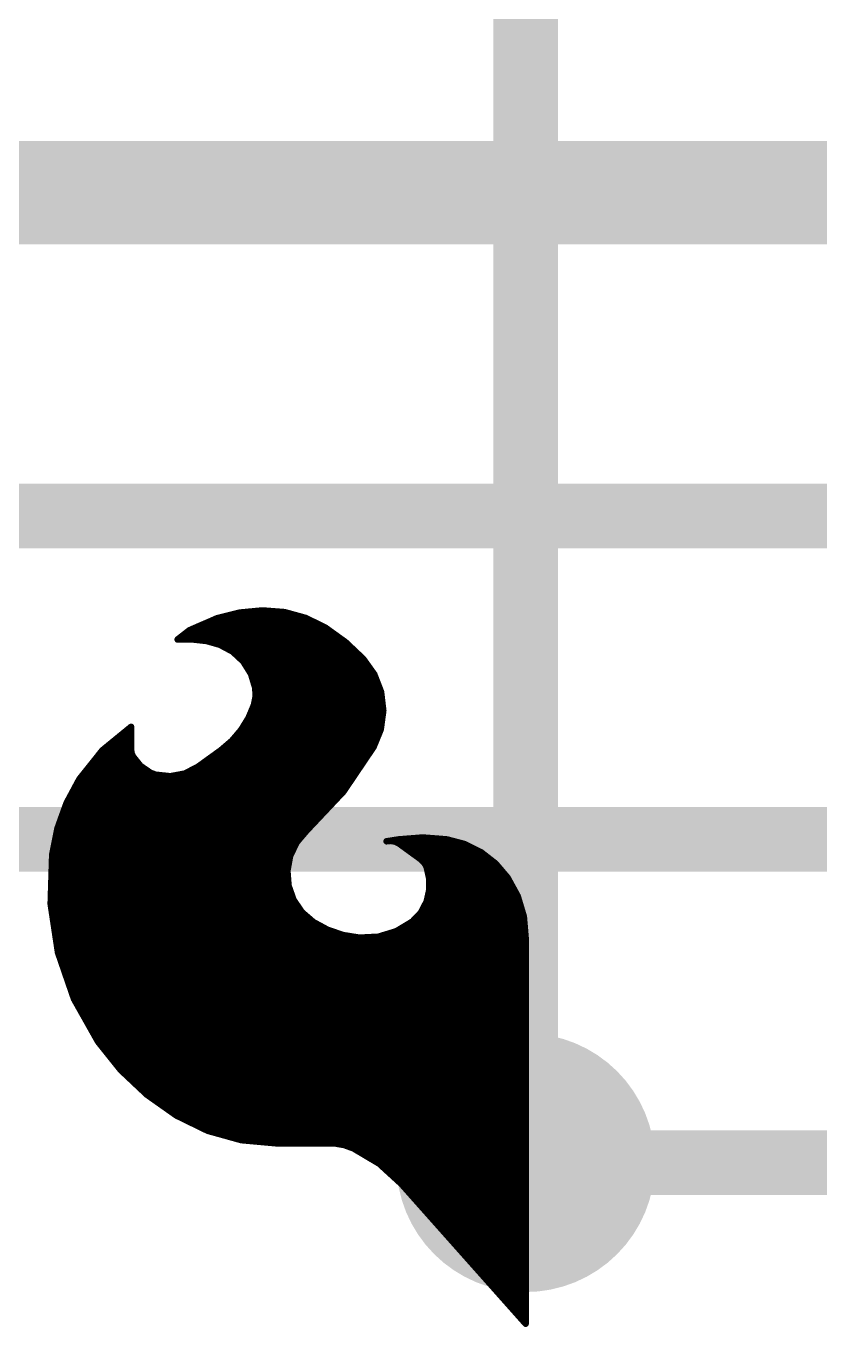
# Model space of a CAD drawing. Extents: x -0.1 to 31.9, y -22.9 to 26.1.
# Drawn here: x 13.28 to 16.4, y 14.23 to 19.34 of the extents above; entities that cross this region are included whole.
import ezdxf

# ---------------------------------------------------------------- set-up
doc = ezdxf.new("R2010")
doc.units = 0
for name, color, linetype in [('1', 12, 'CONTINUOUS'), ('16', 132, 'CONTINUOUS'), ('18', 110, 'CONTINUOUS'), ('22', 40, 'CONTINUOUS'), ('24', 53, 'CONTINUOUS')]:
    doc.layers.add(name, color=color, linetype=linetype)

# ---------------------------------------------------------------- blocks, each defined once
blk = doc.blocks.new('ROUNDV')
at = {"const_width": 0.5}
blk.add_lwpolyline([(0, -0.25, 1), (0, 0.25, 1), (0, -0.25)], format="xyb", dxfattribs=at)

msp = doc.modelspace()

# ---------------------------------------------------------------- linework, layer by layer
at = {"layer": '1'}
for points, const_width in [([(9.017, 18.685), (23.0632, 18.685)], 0.4064), ([(10.16, 17.415), (23.0632, 17.415)], 0.254), ([(12.7, 16.145), (23.0632, 16.145)], 0.254), ([(15.24, 14.875), (23.0632, 14.875)], 0.254)]:
    msp.add_lwpolyline(points, dxfattribs=dict(at, const_width=const_width))
at = {"layer": '1', "const_width": 0.127}
msp.add_lwpolyline([(15.24, 14.9385, 1), (15.24, 14.8115)], format="xyb", dxfattribs=at)
at = {"layer": '16', "const_width": 0.254}
msp.add_lwpolyline([(15.24, 14.875), (15.24, 24.4)], dxfattribs=at)
at = {"layer": '16', "const_width": 0.127}
msp.add_lwpolyline([(15.1765, 14.875, 1), (15.3035, 14.875)], format="xyb", dxfattribs=at)
at = {"layer": '22', "const_width": 0.0254}
for points in [[(13.9699, 16.9883), (14.0055, 17.0035)], [(14.0055, 17.0035), (14.0284, 17.0137)], [(14.0284, 17.0137), (14.1162, 17.0357)], [(14.0456, 17.018), (14.3641, 17.018)], [(14.1162, 17.0357), (14.2062, 17.0442)], [(14.1978, 17.0434), (14.2167, 17.0434)], [(14.2062, 17.0442), (14.2931, 17.0376)], [(14.2931, 17.0376), (14.3771, 17.0144)], [(14.3771, 17.0144), (14.4551, 16.9756)], [(13.876, 16.9324), (13.9195, 16.9662)], [(13.9195, 16.9662), (13.9699, 16.9883)], [(13.9217, 16.9672), (14.4667, 16.9672)], [(13.98, 16.9926), (14.4209, 16.9926)], [(14.4551, 16.9756), (14.5328, 16.9196)], [(13.9344, 16.9299), (13.8734, 16.9299)], [(13.8734, 16.9299), (13.8735, 16.9299)], [(13.8735, 16.9299), (13.876, 16.9324)], [(13.8881, 16.9418), (14.502, 16.9418)], [(13.9873, 16.924), (13.9344, 16.9299)], [(14.0385, 16.9095), (13.9873, 16.924)], [(14.0141, 16.9164), (14.5362, 16.9164)], [(14.0893, 16.8825), (14.0385, 16.9095)], [(14.5328, 16.9196), (14.6024, 16.8537)], [(14.0733, 16.891), (14.563, 16.891)], [(14.1313, 16.8433), (14.0893, 16.8825)], [(14.1074, 16.8656), (14.5898, 16.8656)], [(14.6024, 16.8537), (14.6455, 16.7933)], [(14.1616, 16.7944), (14.1313, 16.8433)], [(14.1332, 16.8402), (14.612, 16.8402)], [(14.149, 16.8148), (14.6302, 16.8148)], [(14.1782, 16.7394), (14.1616, 16.7944)], [(14.1631, 16.7894), (14.6471, 16.7894)], [(14.1708, 16.764), (14.6569, 16.764)], [(14.6455, 16.7933), (14.6723, 16.7241)], [(14.1731, 16.6733), (14.1796, 16.706)], [(14.1796, 16.706), (14.1782, 16.7394)], [(14.1782, 16.7386), (14.6667, 16.7386)], [(14.1793, 16.7132), (14.6736, 16.7132)], [(14.6723, 16.7241), (14.6809, 16.6504)], [(14.1516, 16.6218), (14.1731, 16.6733)], [(14.1686, 16.6624), (14.6795, 16.6624)], [(14.176, 16.6878), (14.6765, 16.6878)], [(14.6809, 16.6504), (14.671, 16.5769)], [(14.1223, 16.5743), (14.1516, 16.6218)], [(14.1453, 16.6116), (14.6757, 16.6116)], [(14.158, 16.637), (14.6791, 16.637)], [(13.5779, 16.4949), (13.6905, 16.587)], [(13.6585, 16.5608), (13.6905, 16.5608)], [(13.6895, 16.5862), (13.6905, 16.5862)], [(13.6905, 16.587), (13.6905, 16.4981)], [(14.086, 16.5319), (14.1223, 16.5743)], [(14.1107, 16.5608), (14.6644, 16.5608)], [(14.1296, 16.5862), (14.6722, 16.5862)], [(14.671, 16.5769), (14.643, 16.5082)], [(13.4873, 16.3812), (13.5779, 16.4949)], [(13.5964, 16.51), (13.6905, 16.51)], [(13.6274, 16.5354), (13.6905, 16.5354)], [(13.6905, 16.4981), (13.6925, 16.4836)], [(13.9522, 16.4295), (14.0436, 16.4955)], [(14.0436, 16.4955), (14.086, 16.5319)], [(14.0605, 16.51), (14.6437, 16.51)], [(14.089, 16.5354), (14.6541, 16.5354)], [(14.643, 16.5082), (14.5244, 16.3324)], [(13.5495, 16.4592), (13.707, 16.4592)], [(13.5697, 16.4846), (13.6923, 16.4846)], [(13.6925, 16.4836), (13.6982, 16.4701)], [(13.6982, 16.4701), (13.7278, 16.4334)], [(13.9933, 16.4592), (14.6099, 16.4592)], [(14.0285, 16.4846), (14.6271, 16.4846)], [(13.509, 16.4084), (13.7641, 16.4084)], [(13.5292, 16.4338), (13.7275, 16.4338)], [(13.7278, 16.4334), (13.7667, 16.4066)], [(13.7667, 16.4066), (13.7871, 16.399)], [(13.7871, 16.399), (13.8443, 16.3929)], [(13.8443, 16.3929), (13.9009, 16.4033)], [(13.9009, 16.4033), (13.9522, 16.4295)], [(13.9109, 16.4084), (14.5757, 16.4084)], [(13.9582, 16.4338), (14.5928, 16.4338)], [(13.4372, 16.2878), (13.4873, 16.3812)], [(13.4746, 16.3576), (14.5414, 16.3576)], [(13.4887, 16.383), (14.5585, 16.383)], [(13.4014, 16.188), (13.4372, 16.2878)], [(13.4474, 16.3068), (14.5003, 16.3068)], [(13.461, 16.3322), (14.5242, 16.3322)], [(14.5244, 16.3324), (14.3789, 16.178)], [(13.4258, 16.256), (14.4524, 16.256)], [(13.4349, 16.2814), (14.4763, 16.2814)], [(13.3807, 16.084), (13.4014, 16.188)], [(13.4075, 16.2052), (14.4045, 16.2052)], [(13.4166, 16.2306), (14.4285, 16.2306)], [(13.3947, 16.1544), (14.3588, 16.1544)], [(13.3997, 16.1798), (14.3806, 16.1798)], [(14.3789, 16.178), (14.3406, 16.1331)], [(14.6938, 16.1374), (14.7421, 16.145)], [(14.7115, 16.1391), (14.6938, 16.1374)], [(14.7289, 16.1356), (14.7115, 16.1391)], [(14.7446, 16.1272), (14.7289, 16.1356)], [(14.7421, 16.145), (14.8361, 16.1524)], [(14.8361, 16.1524), (14.9301, 16.145)], [(14.9301, 16.145), (15, 16.1266)], [(13.3747, 15.8912), (13.3807, 16.084)], [(13.3846, 16.1036), (14.3265, 16.1036)], [(13.3896, 16.129), (14.3386, 16.129)], [(14.3406, 16.1331), (14.3151, 16.0798)], [(14.7412, 16.129), (14.9908, 16.129)], [(14.8285, 16.0663), (14.7446, 16.1272)], [(14.7771, 16.1036), (15.0464, 16.1036)], [(15, 16.1266), (15.0648, 16.0945)], [(15.0648, 16.0945), (15.1218, 16.0501)], [(13.3797, 16.0528), (14.3101, 16.0528)], [(13.3805, 16.0782), (14.3149, 16.0782)], [(14.3151, 16.0798), (14.3044, 16.0217)], [(14.8121, 16.0782), (15.0857, 16.0782)], [(14.8423, 16.0529), (14.8285, 16.0663)], [(14.8513, 16.0358), (14.8423, 16.0529)], [(14.8423, 16.0528), (15.1184, 16.0528)], [(14.8612, 15.9913), (14.8513, 16.0358)], [(15.1218, 16.0501), (15.1688, 15.9951)], [(13.3781, 16.002), (14.3059, 16.002)], [(13.3789, 16.0274), (14.3054, 16.0274)], [(14.3044, 16.0217), (14.309, 15.9628)], [(14.8532, 16.0274), (15.1412, 16.0274)], [(14.8588, 16.002), (15.1629, 16.002)], [(14.8612, 15.9457), (14.8612, 15.9913)], [(15.1688, 15.9951), (15.2089, 15.9219)], [(13.3765, 15.9512), (14.313, 15.9512)], [(13.3773, 15.9766), (14.3079, 15.9766)], [(14.309, 15.9628), (14.3286, 15.9071)], [(14.8513, 15.9012), (14.8612, 15.9457)], [(14.8612, 15.9766), (15.1789, 15.9766)], [(14.8612, 15.9512), (15.1929, 15.9512)], [(13.4035, 15.7005), (13.3747, 15.8912)], [(13.375, 15.9004), (14.3332, 15.9004)], [(13.3758, 15.9258), (14.322, 15.9258)], [(14.3286, 15.9071), (14.362, 15.8584)], [(14.8291, 15.8578), (14.8513, 15.9012)], [(14.8509, 15.9004), (15.2154, 15.9004)], [(14.8568, 15.9258), (15.2068, 15.9258)], [(15.2089, 15.9219), (15.2329, 15.842)], [(13.3771, 15.875), (14.3506, 15.875)], [(13.381, 15.8496), (14.3722, 15.8496)], [(14.362, 15.8584), (14.4068, 15.8199)], [(14.7954, 15.8224), (14.8291, 15.8578)], [(14.8213, 15.8496), (15.2307, 15.8496)], [(14.8379, 15.875), (15.223, 15.875)], [(15.2329, 15.842), (15.2399, 15.7589)], [(13.3848, 15.8242), (14.4018, 15.8242)], [(13.3887, 15.7988), (14.4459, 15.7988)], [(14.4068, 15.8199), (14.4632, 15.7895)], [(14.4632, 15.7895), (14.5239, 15.769)], [(14.6612, 15.7626), (14.732, 15.7842)], [(14.732, 15.7842), (14.7954, 15.8224)], [(14.7562, 15.7988), (15.2366, 15.7988)], [(14.7971, 15.8242), (15.2344, 15.8242)], [(13.3925, 15.7734), (14.5108, 15.7734)], [(13.3963, 15.748), (15.2399, 15.748)], [(14.5239, 15.769), (14.5872, 15.7589)], [(14.5872, 15.7589), (14.6612, 15.7626)], [(14.6966, 15.7734), (15.2387, 15.7734)], [(15.2399, 15.7589), (15.2399, 14.2425)], [(13.4002, 15.7226), (15.2399, 15.7226)], [(13.4663, 15.5181), (13.4035, 15.7005)], [(13.4047, 15.6972), (15.2399, 15.6972)], [(13.4134, 15.6718), (15.2399, 15.6718)], [(13.4221, 15.6464), (15.2399, 15.6464)], [(13.4309, 15.621), (15.2399, 15.621)], [(13.4396, 15.5956), (15.2399, 15.5956)], [(13.4484, 15.5702), (15.2399, 15.5702)], [(13.4571, 15.5448), (15.2399, 15.5448)], [(13.4659, 15.5194), (15.2399, 15.5194)], [(13.561, 15.35), (13.4663, 15.5181)], [(13.4799, 15.494), (15.2399, 15.494)], [(13.4942, 15.4686), (15.2399, 15.4686)], [(13.5085, 15.4432), (15.2399, 15.4432)], [(13.5228, 15.4178), (15.2399, 15.4178)], [(13.5371, 15.3924), (15.2399, 15.3924)], [(13.5514, 15.367), (15.2399, 15.367)], [(13.6494, 15.2393), (13.561, 15.35)], [(13.5677, 15.3416), (15.2399, 15.3416)], [(13.588, 15.3162), (15.2399, 15.3162)], [(13.6083, 15.2908), (15.2399, 15.2908)], [(13.6286, 15.2654), (15.2399, 15.2654)], [(13.6489, 15.24), (15.2399, 15.24)], [(13.7526, 15.1421), (13.6494, 15.2393)], [(13.6757, 15.2146), (15.2399, 15.2146)], [(13.7026, 15.1892), (15.2399, 15.1892)], [(13.7296, 15.1638), (15.2399, 15.1638)], [(13.8683, 15.0604), (13.7526, 15.1421)], [(13.7578, 15.1384), (15.2399, 15.1384)], [(13.7938, 15.113), (15.2399, 15.113)], [(13.8298, 15.0876), (15.2399, 15.0876)], [(13.8658, 15.0622), (15.2399, 15.0622)], [(13.9913, 15.0004), (13.8683, 15.0604)], [(13.9167, 15.0368), (15.2399, 15.0368)], [(13.9688, 15.0114), (15.2399, 15.0114)], [(14.1232, 14.9636), (13.9913, 15.0004)], [(14.0429, 14.986), (15.2399, 14.986)], [(14.2595, 14.9512), (14.1232, 14.9636)], [(14.1562, 14.9606), (15.2399, 14.9606)], [(14.4881, 14.9512), (14.2595, 14.9512)], [(14.5271, 14.9444), (14.4881, 14.9512)], [(14.5643, 14.9309), (14.5271, 14.9444)], [(14.5524, 14.9352), (15.2399, 14.9352)], [(14.6655, 14.8707), (14.5643, 14.9309)], [(14.5998, 14.9098), (15.2399, 14.9098)], [(14.6425, 14.8844), (15.2399, 14.8844)], [(14.7523, 14.7912), (14.6655, 14.8707)], [(14.6783, 14.859), (15.2399, 14.859)], [(14.706, 14.8336), (15.2399, 14.8336)], [(14.7337, 14.8082), (15.2399, 14.8082)], [(15.2399, 14.2425), (14.7523, 14.7912)], [(14.7598, 14.7828), (15.2399, 14.7828)], [(14.7823, 14.7574), (15.2399, 14.7574)], [(14.8049, 14.732), (15.2399, 14.732)], [(14.8275, 14.7066), (15.2399, 14.7066)], [(14.8501, 14.6812), (15.2399, 14.6812)], [(14.8726, 14.6558), (15.2399, 14.6558)], [(14.8952, 14.6304), (15.2399, 14.6304)], [(14.9178, 14.605), (15.2399, 14.605)], [(14.9403, 14.5796), (15.2399, 14.5796)], [(14.9629, 14.5542), (15.2399, 14.5542)], [(14.9855, 14.5288), (15.2399, 14.5288)], [(15.0081, 14.5034), (15.2399, 14.5034)], [(15.0306, 14.478), (15.2399, 14.478)], [(15.0532, 14.4526), (15.2399, 14.4526)], [(15.0758, 14.4272), (15.2399, 14.4272)], [(15.0983, 14.4018), (15.2399, 14.4018)], [(15.1209, 14.3764), (15.2399, 14.3764)], [(15.1435, 14.351), (15.2399, 14.351)], [(15.1661, 14.3256), (15.2399, 14.3256)], [(15.1886, 14.3002), (15.2399, 14.3002)], [(15.2112, 14.2748), (15.2399, 14.2748)], [(15.2338, 14.2494), (15.2399, 14.2494)]]:
    msp.add_lwpolyline(points, dxfattribs=at)
at = {"layer": '22', "const_width": 0.0127}
for points in [[(14.0029, 17.0093, 1), (14.0081, 16.9977)], [(14.008, 16.9977, 1), (14.003, 17.0093)], [(14.0269, 17.0199, 1), (14.0299, 17.0075)], [(14.031, 17.0079, 1), (14.0258, 17.0195)], [(14.0456, 17.0244, 1), (14.0456, 17.0116)], [(14.1155, 17.042, 1), (14.1168, 17.0293)], [(14.1177, 17.0295, 1), (14.1146, 17.0418)], [(14.1978, 17.0498, 1), (14.1978, 17.0371)], [(14.2067, 17.0505, 1), (14.2057, 17.0379)], [(14.2068, 17.0379, 1), (14.2056, 17.0505)], [(14.2167, 17.0371, 1), (14.2167, 17.0498)], [(14.2948, 17.0437, 1), (14.2914, 17.0315)], [(14.2926, 17.0312, 1), (14.2936, 17.0439)], [(14.3641, 17.0116, 1), (14.3641, 17.0244)], [(14.3799, 17.0201, 1), (14.3743, 17.0087)], [(14.3754, 17.0083, 1), (14.3788, 17.0205)], [(13.9169, 16.972, 1), (13.922, 16.9604)], [(13.9217, 16.9736, 1), (13.9217, 16.9609)], [(13.9234, 16.9612, 1), (13.9156, 16.9712)], [(13.9674, 16.9941, 1), (13.9724, 16.9825)], [(13.9724, 16.9825, 1), (13.9674, 16.9941)], [(13.98, 16.999, 1), (13.98, 16.9862)], [(14.4209, 16.9862, 1), (14.4209, 16.999)], [(14.4588, 16.9808, 1), (14.4514, 16.9704)], [(14.4523, 16.9699, 1), (14.4579, 16.9813)], [(14.4667, 16.9609, 1), (14.4667, 16.9736)], [(13.8734, 16.9363, 1), (13.8734, 16.9235)], [(13.8734, 16.9363, 1), (13.8734, 16.9235)], [(13.869, 16.9344, 1), (13.878, 16.9254)], [(13.8721, 16.9374, 1), (13.8799, 16.9274)], [(13.8805, 16.9279, 1), (13.8715, 16.9369)], [(13.8735, 16.9235, 1), (13.8735, 16.9363)], [(13.8881, 16.9482, 1), (13.8881, 16.9354)], [(13.9351, 16.9362, 1), (13.9337, 16.9236)], [(13.9344, 16.9235, 1), (13.9344, 16.9363)], [(13.989, 16.9301, 1), (13.9856, 16.9179)], [(13.9866, 16.9177, 1), (13.988, 16.9303)], [(14.0141, 16.9228, 1), (14.0141, 16.91)], [(14.0415, 16.9151, 1), (14.0355, 16.9039)], [(14.0368, 16.9034, 1), (14.0402, 16.9156)], [(14.502, 16.9354, 1), (14.502, 16.9482)], [(14.5372, 16.9242, 1), (14.5284, 16.9149)], [(14.5291, 16.9144, 1), (14.5365, 16.9247)], [(14.5362, 16.91, 1), (14.5362, 16.9228)], [(14.0733, 16.8974, 1), (14.0733, 16.8847)], [(14.0936, 16.8872, 1), (14.0849, 16.8779)], [(14.0863, 16.8769, 1), (14.0922, 16.8881)], [(14.1074, 16.872, 1), (14.1074, 16.8592)], [(14.563, 16.8847, 1), (14.563, 16.8974)], [(14.5898, 16.8592, 1), (14.5898, 16.872)], [(14.6076, 16.8574, 1), (14.5972, 16.85)], [(14.598, 16.8491, 1), (14.6068, 16.8583)], [(14.1367, 16.8466, 1), (14.1259, 16.8399)], [(14.1269, 16.8386, 1), (14.1356, 16.8479)], [(14.1332, 16.8466, 1), (14.1332, 16.8338)], [(14.149, 16.8212, 1), (14.149, 16.8085)], [(14.612, 16.8338, 1), (14.612, 16.8466)], [(14.6302, 16.8085, 1), (14.6302, 16.8212)], [(14.1677, 16.7963, 1), (14.1555, 16.7926)], [(14.1562, 16.7911, 1), (14.167, 16.7978)], [(14.1631, 16.7958, 1), (14.1631, 16.783)], [(14.1708, 16.7704, 1), (14.1708, 16.7576)], [(14.6515, 16.7956, 1), (14.6396, 16.791)], [(14.6404, 16.7896, 1), (14.6507, 16.797)], [(14.6471, 16.783, 1), (14.6471, 16.7958)], [(14.6569, 16.7576, 1), (14.6569, 16.7704)], [(14.1845, 16.7397, 1), (14.1719, 16.7391)], [(14.1782, 16.745, 1), (14.1782, 16.7323)], [(14.1721, 16.7376, 1), (14.1843, 16.7412)], [(14.1793, 16.7196, 1), (14.1793, 16.7068)], [(14.1733, 16.7058, 1), (14.186, 16.7063)], [(14.1858, 16.7048, 1), (14.1734, 16.7073)], [(14.6786, 16.7249, 1), (14.666, 16.7234)], [(14.6663, 16.7218, 1), (14.6782, 16.7264)], [(14.6667, 16.7323, 1), (14.6667, 16.745)], [(14.6736, 16.7068, 1), (14.6736, 16.7196)], [(14.1686, 16.6688, 1), (14.1686, 16.6561)], [(14.1669, 16.6745, 1), (14.1793, 16.6721)], [(14.179, 16.6709, 1), (14.1672, 16.6757)], [(14.176, 16.6942, 1), (14.176, 16.6814)], [(14.6872, 16.6496, 1), (14.6746, 16.6513)], [(14.6765, 16.6814, 1), (14.6765, 16.6942)], [(14.6795, 16.6561, 1), (14.6795, 16.6688)], [(14.1453, 16.618, 1), (14.1453, 16.6052)], [(14.1458, 16.6242, 1), (14.1575, 16.6193)], [(14.157, 16.6185, 1), (14.1462, 16.6251)], [(14.158, 16.6434, 1), (14.158, 16.6306)], [(14.6746, 16.6497, 1), (14.6872, 16.6512)], [(14.6757, 16.6052, 1), (14.6757, 16.618)], [(14.6791, 16.6306, 1), (14.6791, 16.6434)], [(13.6585, 16.5672, 1), (13.6585, 16.5544)], [(13.6895, 16.5926, 1), (13.6895, 16.5799)], [(13.6968, 16.587, 1), (13.6842, 16.587)], [(13.6945, 16.5821, 1), (13.6865, 16.5919)], [(13.6905, 16.5799, 1), (13.6905, 16.5926)], [(13.6905, 16.5544, 1), (13.6905, 16.5672)], [(14.1107, 16.5672, 1), (14.1107, 16.5544)], [(14.1169, 16.5776, 1), (14.1277, 16.571)], [(14.1271, 16.5702, 1), (14.1175, 16.5784)], [(14.1296, 16.5926, 1), (14.1296, 16.5799)], [(14.6644, 16.5544, 1), (14.6644, 16.5672)], [(14.6647, 16.5778, 1), (14.6773, 16.5761)], [(14.6768, 16.5745, 1), (14.6651, 16.5793)], [(14.6722, 16.5799, 1), (14.6722, 16.5926)], [(13.5739, 16.4998, 1), (13.582, 16.49)], [(13.5829, 16.491, 1), (13.573, 16.4989)], [(13.5964, 16.5164, 1), (13.5964, 16.5037)], [(13.6274, 16.5418, 1), (13.6274, 16.529)], [(13.6968, 16.499, 1), (13.6842, 16.4972)], [(13.6905, 16.529, 1), (13.6905, 16.5418)], [(13.6905, 16.5037, 1), (13.6905, 16.5164)], [(14.0395, 16.5003, 1), (14.0477, 16.4907)], [(14.0473, 16.4904, 1), (14.0399, 16.5006)], [(14.0605, 16.5164, 1), (14.0605, 16.5037)], [(14.0811, 16.536, 1), (14.0908, 16.5278)], [(14.0901, 16.5271, 1), (14.0818, 16.5367)], [(14.089, 16.5418, 1), (14.089, 16.529)], [(14.6371, 16.5106, 1), (14.6489, 16.5058)], [(14.6483, 16.5046, 1), (14.6377, 16.5118)], [(14.6437, 16.5037, 1), (14.6437, 16.5164)], [(14.6541, 16.529, 1), (14.6541, 16.5418)], [(13.5495, 16.4656, 1), (13.5495, 16.4528)], [(13.5697, 16.491, 1), (13.5697, 16.4782)], [(13.6842, 16.4981, 1), (13.6968, 16.4981)], [(13.6983, 16.4861, 1), (13.6866, 16.4811)], [(13.6862, 16.4827, 1), (13.6988, 16.4844)], [(13.7031, 16.4741, 1), (13.6933, 16.4661)], [(13.6923, 16.4782, 1), (13.6923, 16.491)], [(13.6924, 16.4676, 1), (13.704, 16.4726)], [(13.707, 16.4528, 1), (13.707, 16.4656)], [(13.9933, 16.4656, 1), (13.9933, 16.4528)], [(14.0285, 16.491, 1), (14.0285, 16.4782)], [(14.6099, 16.4528, 1), (14.6099, 16.4656)], [(14.6271, 16.4782, 1), (14.6271, 16.491)], [(13.509, 16.4148, 1), (13.509, 16.402)], [(13.5292, 16.4402, 1), (13.5292, 16.4275)], [(13.7314, 16.4386, 1), (13.7242, 16.4281)], [(13.7229, 16.4294, 1), (13.7328, 16.4374)], [(13.7275, 16.4275, 1), (13.7275, 16.4402)], [(13.7689, 16.4126, 1), (13.7645, 16.4006)], [(13.7631, 16.4014, 1), (13.7703, 16.4118)], [(13.7641, 16.402, 1), (13.7641, 16.4148)], [(13.7878, 16.4053, 1), (13.7864, 16.3927)], [(13.7849, 16.393, 1), (13.7893, 16.405)], [(13.8432, 16.3991, 1), (13.8455, 16.3866)], [(13.8437, 16.3865, 1), (13.845, 16.3992)], [(13.898, 16.409, 1), (13.9038, 16.3977)], [(13.9021, 16.3971, 1), (13.8998, 16.4096)], [(13.9109, 16.4148, 1), (13.9109, 16.402)], [(13.9485, 16.4346, 1), (13.9559, 16.4244)], [(13.9551, 16.4238, 1), (13.9493, 16.4352)], [(13.9582, 16.4402, 1), (13.9582, 16.4275)], [(14.5757, 16.402, 1), (14.5757, 16.4148)], [(14.5928, 16.4275, 1), (14.5928, 16.4402)], [(13.4746, 16.364, 1), (13.4746, 16.3513)], [(13.4823, 16.3852, 1), (13.4923, 16.3772)], [(13.4929, 16.3782, 1), (13.4817, 16.3842)], [(13.4887, 16.3894, 1), (13.4887, 16.3766)], [(14.5414, 16.3513, 1), (14.5414, 16.364)], [(14.5585, 16.3766, 1), (14.5585, 16.3894)], [(13.4431, 16.2856, 1), (13.4312, 16.2899)], [(13.4474, 16.3132, 1), (13.4474, 16.3004)], [(13.461, 16.3386, 1), (13.461, 16.3258)], [(14.5003, 16.3004, 1), (14.5003, 16.3132)], [(14.5191, 16.3359, 1), (14.5296, 16.3288)], [(14.529, 16.328, 1), (14.5198, 16.3367)], [(14.5242, 16.3258, 1), (14.5242, 16.3386)], [(13.4258, 16.2624, 1), (13.4258, 16.2496)], [(13.4349, 16.2878, 1), (13.4349, 16.2751)], [(13.4316, 16.2908, 1), (13.4428, 16.2848)], [(14.4524, 16.2496, 1), (14.4524, 16.2624)], [(14.4763, 16.2751, 1), (14.4763, 16.2878)], [(13.4076, 16.1867, 1), (13.3951, 16.1892)], [(13.4075, 16.2116, 1), (13.4075, 16.1989)], [(13.4166, 16.237, 1), (13.4166, 16.2242)], [(14.4045, 16.1989, 1), (14.4045, 16.2116)], [(14.4285, 16.2242, 1), (14.4285, 16.237)], [(13.3947, 16.1608, 1), (13.3947, 16.1481)], [(13.3997, 16.1862, 1), (13.3997, 16.1734)], [(13.3954, 16.1901, 1), (13.4073, 16.1858)], [(14.3588, 16.1481, 1), (14.3588, 16.1608)], [(14.3743, 16.1824, 1), (14.3835, 16.1736)], [(14.3837, 16.1739, 1), (14.3741, 16.1821)], [(14.3806, 16.1734, 1), (14.3806, 16.1862)], [(14.6928, 16.1437, 1), (14.6948, 16.1311)], [(14.6932, 16.1437, 1), (14.6944, 16.1311)], [(14.7128, 16.1453, 1), (14.7102, 16.1329)], [(14.7121, 16.1328, 1), (14.7109, 16.1454)], [(14.7319, 16.1412, 1), (14.7259, 16.13)], [(14.7277, 16.1294, 1), (14.7302, 16.1418)], [(14.7416, 16.1513, 1), (14.7426, 16.1387)], [(14.7431, 16.1387, 1), (14.7411, 16.1513)], [(14.8366, 16.1587, 1), (14.8356, 16.146)], [(14.8366, 16.146, 1), (14.8356, 16.1587)], [(14.9317, 16.1511, 1), (14.9285, 16.1389)], [(14.9296, 16.1387, 1), (14.9306, 16.1513)], [(13.387, 16.0838, 1), (13.3744, 16.0842)], [(13.3846, 16.11, 1), (13.3846, 16.0972)], [(13.3896, 16.1354, 1), (13.3896, 16.1227)], [(14.3265, 16.0972, 1), (14.3265, 16.11)], [(14.3357, 16.1372, 1), (14.3454, 16.1289)], [(14.3463, 16.1303, 1), (14.3348, 16.1358)], [(14.3386, 16.1227, 1), (14.3386, 16.1354)], [(14.7412, 16.1354, 1), (14.7412, 16.1227)], [(14.7483, 16.1323, 1), (14.7409, 16.1221)], [(14.7416, 16.1216, 1), (14.7476, 16.1328)], [(14.7771, 16.11, 1), (14.7771, 16.0972)], [(14.9908, 16.1227, 1), (14.9908, 16.1354)], [(15.0028, 16.1323, 1), (14.9972, 16.1209)], [(14.9984, 16.1204, 1), (15.0016, 16.1327)], [(15.0464, 16.0972, 1), (15.0464, 16.11)], [(15.0687, 16.0995, 1), (15.0609, 16.0895)], [(15.062, 16.0888, 1), (15.0676, 16.1002)], [(13.3797, 16.0592, 1), (13.3797, 16.0465)], [(13.3805, 16.0846, 1), (13.3805, 16.0719)], [(13.3745, 16.0852, 1), (13.3869, 16.0828)], [(14.3094, 16.0825, 1), (14.3209, 16.077)], [(14.3214, 16.0786, 1), (14.3089, 16.0809)], [(14.3101, 16.0465, 1), (14.3101, 16.0592)], [(14.3149, 16.0719, 1), (14.3149, 16.0846)], [(14.8121, 16.0846, 1), (14.8121, 16.0719)], [(14.8329, 16.0708, 1), (14.8241, 16.0618)], [(14.8248, 16.0612, 1), (14.8322, 16.0714)], [(14.8479, 16.0558, 1), (14.8367, 16.0499)], [(14.8423, 16.0592, 1), (14.8423, 16.0465)], [(14.8379, 16.0483, 1), (14.8467, 16.0574)], [(14.8575, 16.0372, 1), (14.8451, 16.0344)], [(14.8457, 16.0328, 1), (14.8569, 16.0388)], [(15.0857, 16.0719, 1), (15.0857, 16.0846)], [(15.1267, 16.0542, 1), (15.117, 16.046)], [(15.1179, 16.0451, 1), (15.1257, 16.0551)], [(15.1184, 16.0465, 1), (15.1184, 16.0592)], [(13.3781, 16.0084, 1), (13.3781, 15.9957)], [(13.3789, 16.0338, 1), (13.3789, 16.021)], [(14.3107, 16.0222, 1), (14.298, 16.0212)], [(14.2981, 16.0228, 1), (14.3106, 16.0205)], [(14.3054, 16.021, 1), (14.3054, 16.0338)], [(14.3059, 15.9957, 1), (14.3059, 16.0084)], [(14.8532, 16.0338, 1), (14.8532, 16.021)], [(14.8588, 16.0084, 1), (14.8588, 15.9957)], [(14.8676, 15.9913, 1), (14.8549, 15.9913)], [(14.855, 15.9899, 1), (14.8674, 15.9927)], [(15.1412, 16.021, 1), (15.1412, 16.0338)], [(15.1744, 15.9982, 1), (15.1632, 15.992)], [(15.1629, 15.9957, 1), (15.1629, 16.0084)], [(15.164, 15.991, 1), (15.1736, 15.9992)], [(13.3765, 15.9575, 1), (13.3765, 15.9449)], [(13.3773, 15.983, 1), (13.3773, 15.9703)], [(14.3149, 15.9649, 1), (14.303, 15.9607)], [(14.3026, 15.9623, 1), (14.3153, 15.9633)], [(14.3079, 15.9703, 1), (14.3079, 15.983)], [(14.313, 15.9449, 1), (14.313, 15.9575)], [(14.8612, 15.983, 1), (14.8612, 15.9703)], [(14.8612, 15.9575, 1), (14.8612, 15.9449)], [(14.8549, 15.9457, 1), (14.8676, 15.9457)], [(14.8674, 15.9443, 1), (14.855, 15.9471)], [(15.1789, 15.9703, 1), (15.1789, 15.983)], [(15.1929, 15.9449, 1), (15.1929, 15.9575)], [(13.3683, 15.8914, 1), (13.381, 15.891)], [(13.3809, 15.8921, 1), (13.3684, 15.8902)], [(13.375, 15.9068, 1), (13.375, 15.8941)], [(13.3758, 15.9322, 1), (13.3758, 15.9195)], [(14.322, 15.9195, 1), (14.322, 15.9322)], [(14.3338, 15.9107, 1), (14.3234, 15.9035)], [(14.3226, 15.905, 1), (14.3346, 15.9092)], [(14.3332, 15.8941, 1), (14.3332, 15.9068)], [(14.8509, 15.9068, 1), (14.8509, 15.8941)], [(14.8451, 15.9026, 1), (14.8575, 15.8998)], [(14.857, 15.8983, 1), (14.8456, 15.9041)], [(14.8568, 15.9322, 1), (14.8568, 15.9195)], [(15.215, 15.9238, 1), (15.2028, 15.9201)], [(15.2033, 15.9189, 1), (15.2145, 15.925)], [(15.2068, 15.9195, 1), (15.2068, 15.9322)], [(15.2154, 15.8941, 1), (15.2154, 15.9068)], [(13.3771, 15.8813, 1), (13.3771, 15.8687)], [(13.381, 15.8559, 1), (13.381, 15.8433)], [(14.3506, 15.8687, 1), (14.3506, 15.8813)], [(14.3661, 15.8632, 1), (14.3578, 15.8535)], [(14.3567, 15.8548, 1), (14.3672, 15.8619)], [(14.3722, 15.8433, 1), (14.3722, 15.8559)], [(14.8213, 15.8559, 1), (14.8213, 15.8433)], [(14.8234, 15.8606, 1), (14.8347, 15.8549)], [(14.8337, 15.8534, 1), (14.8245, 15.8621)], [(14.8379, 15.8813, 1), (14.8379, 15.8687)], [(15.223, 15.8687, 1), (15.223, 15.8813)], [(15.2393, 15.8426, 1), (15.2266, 15.8415)], [(15.2269, 15.8402, 1), (15.239, 15.8439)], [(15.2307, 15.8433, 1), (15.2307, 15.8559)], [(13.3848, 15.8306, 1), (13.3848, 15.8179)], [(13.3887, 15.8051, 1), (13.3887, 15.7925)], [(14.4098, 15.8255, 1), (14.4038, 15.8143)], [(14.4018, 15.8179, 1), (14.4018, 15.8306)], [(14.4027, 15.8151, 1), (14.4109, 15.8247)], [(14.4459, 15.7925, 1), (14.4459, 15.8051)], [(14.4652, 15.7955, 1), (14.4612, 15.7835)], [(14.4602, 15.7839, 1), (14.4662, 15.7951)], [(14.7287, 15.7896, 1), (14.7353, 15.7787)], [(14.7338, 15.7781, 1), (14.7301, 15.7903)], [(14.7562, 15.8051, 1), (14.7562, 15.7925)], [(14.7908, 15.8268, 1), (14.8, 15.818)], [(14.7971, 15.8306, 1), (14.7971, 15.8179)], [(14.7987, 15.817, 1), (14.7921, 15.8278)], [(15.2344, 15.8179, 1), (15.2344, 15.8306)], [(15.2366, 15.7925, 1), (15.2366, 15.8051)], [(13.3925, 15.7797, 1), (13.3925, 15.7671)], [(13.3963, 15.7544, 1), (13.3963, 15.7417)], [(14.5108, 15.7671, 1), (14.5108, 15.7797)], [(14.5249, 15.7752, 1), (14.5229, 15.7627)], [(14.5219, 15.763, 1), (14.5259, 15.775)], [(14.5869, 15.7652, 1), (14.5875, 15.7526)], [(14.5862, 15.7526, 1), (14.5882, 15.7652)], [(14.6593, 15.7686, 1), (14.663, 15.7565)], [(14.6615, 15.7562, 1), (14.6608, 15.7689)], [(14.6966, 15.7797, 1), (14.6966, 15.7671)], [(15.2462, 15.7589, 1), (15.2336, 15.7589)], [(15.2336, 15.7584, 1), (15.2462, 15.7594)], [(15.2387, 15.7671, 1), (15.2387, 15.7797)], [(15.2399, 15.7417, 1), (15.2399, 15.7544)], [(13.4002, 15.7289, 1), (13.4002, 15.7163)], [(13.4095, 15.7025, 1), (13.3975, 15.6984)], [(13.3972, 15.6995, 1), (13.4098, 15.7014)], [(13.4047, 15.7035, 1), (13.4047, 15.6909)], [(15.2399, 15.7163, 1), (15.2399, 15.7289)], [(15.2399, 15.6909, 1), (15.2399, 15.7035)], [(13.4134, 15.6782, 1), (13.4134, 15.6655)], [(13.4221, 15.6527, 1), (13.4221, 15.6401)], [(15.2399, 15.6655, 1), (15.2399, 15.6782)], [(15.2399, 15.6401, 1), (15.2399, 15.6527)], [(13.4309, 15.6273, 1), (13.4309, 15.6147)], [(13.4396, 15.602, 1), (13.4396, 15.5893)], [(15.2399, 15.6147, 1), (15.2399, 15.6273)], [(15.2399, 15.5893, 1), (15.2399, 15.602)], [(13.4484, 15.5766, 1), (13.4484, 15.5639)], [(13.4571, 15.5511, 1), (13.4571, 15.5385)], [(15.2399, 15.5639, 1), (15.2399, 15.5766)], [(15.2399, 15.5385, 1), (15.2399, 15.5511)], [(13.4659, 15.5258, 1), (13.4659, 15.5131)], [(13.4719, 15.5212, 1), (13.4608, 15.515)], [(13.4603, 15.516, 1), (13.4723, 15.5201)], [(13.4799, 15.5004, 1), (13.4799, 15.4877)], [(15.2399, 15.5131, 1), (15.2399, 15.5258)], [(15.2399, 15.4877, 1), (15.2399, 15.5004)], [(13.4942, 15.4749, 1), (13.4942, 15.4623)], [(13.5085, 15.4496, 1), (13.5085, 15.4369)], [(15.2399, 15.4623, 1), (15.2399, 15.4749)], [(15.2399, 15.4369, 1), (15.2399, 15.4496)], [(13.5228, 15.4242, 1), (13.5228, 15.4115)], [(13.5371, 15.3987, 1), (13.5371, 15.3861)], [(15.2399, 15.4115, 1), (15.2399, 15.4242)], [(15.2399, 15.3861, 1), (15.2399, 15.3987)], [(13.5514, 15.3734, 1), (13.5514, 15.3607)], [(13.566, 15.354, 1), (13.556, 15.346)], [(13.5555, 15.3469, 1), (13.5665, 15.3531)], [(13.5677, 15.348, 1), (13.5677, 15.3353)], [(15.2399, 15.3607, 1), (15.2399, 15.3734)], [(15.2399, 15.3353, 1), (15.2399, 15.348)], [(13.588, 15.3225, 1), (13.588, 15.3099)], [(13.6083, 15.2972, 1), (13.6083, 15.2845)], [(15.2399, 15.3099, 1), (15.2399, 15.3225)], [(15.2399, 15.2845, 1), (15.2399, 15.2972)], [(13.6286, 15.2718, 1), (13.6286, 15.2591)], [(13.6489, 15.2463, 1), (13.6489, 15.2337)], [(13.6538, 15.2439, 1), (13.6451, 15.2347)], [(13.6445, 15.2353, 1), (13.6544, 15.2433)], [(13.6757, 15.221, 1), (13.6757, 15.2083)], [(15.2399, 15.2591, 1), (15.2399, 15.2718)], [(15.2399, 15.2337, 1), (15.2399, 15.2463)], [(15.2399, 15.2083, 1), (15.2399, 15.221)], [(13.7026, 15.1956, 1), (13.7026, 15.1829)], [(13.7296, 15.1701, 1), (13.7296, 15.1575)], [(15.2399, 15.1829, 1), (15.2399, 15.1956)], [(15.2399, 15.1575, 1), (15.2399, 15.1701)], [(13.7562, 15.1473, 1), (13.7489, 15.1369)], [(13.7482, 15.1375, 1), (13.7569, 15.1467)], [(13.7578, 15.1448, 1), (13.7578, 15.1321)], [(13.7938, 15.1194, 1), (13.7938, 15.1067)], [(15.2399, 15.1321, 1), (15.2399, 15.1448)], [(15.2399, 15.1067, 1), (15.2399, 15.1194)], [(13.8298, 15.0939, 1), (13.8298, 15.0813)], [(13.8658, 15.0686, 1), (13.8658, 15.0559)], [(15.2399, 15.0813, 1), (15.2399, 15.0939)], [(15.2399, 15.0559, 1), (15.2399, 15.0686)], [(13.8711, 15.0661, 1), (13.8655, 15.0547)], [(13.8646, 15.0552, 1), (13.872, 15.0656)], [(13.9167, 15.0432, 1), (13.9167, 15.0305)], [(13.9688, 15.0177, 1), (13.9688, 15.0051)], [(15.2399, 15.0305, 1), (15.2399, 15.0432)], [(15.2399, 15.0051, 1), (15.2399, 15.0177)], [(13.993, 15.0065, 1), (13.9896, 14.9943)], [(13.9886, 14.9947, 1), (13.9941, 15.0061)], [(14.0429, 14.9924, 1), (14.0429, 14.9797)], [(14.1238, 14.9699, 1), (14.1226, 14.9573)], [(14.1215, 14.9575, 1), (14.1249, 14.9697)], [(14.1562, 14.967, 1), (14.1562, 14.9543)], [(15.2399, 14.9797, 1), (15.2399, 14.9924)], [(15.2399, 14.9543, 1), (15.2399, 14.967)], [(14.2595, 14.9575, 1), (14.2595, 14.9449)], [(14.2589, 14.9449, 1), (14.2601, 14.9575)], [(14.4892, 14.9575, 1), (14.487, 14.9449)], [(14.4881, 14.9449, 1), (14.4881, 14.9575)], [(14.5292, 14.9503, 1), (14.5249, 14.9384)], [(14.526, 14.9381, 1), (14.5282, 14.9506)], [(14.5524, 14.9415, 1), (14.5524, 14.9289)], [(14.5675, 14.9364, 1), (14.5611, 14.9254)], [(14.5621, 14.9249, 1), (14.5665, 14.9369)], [(14.5998, 14.9162, 1), (14.5998, 14.9035)], [(15.2399, 14.9289, 1), (15.2399, 14.9415)], [(15.2399, 14.9035, 1), (15.2399, 14.9162)], [(14.6425, 14.8908, 1), (14.6425, 14.8781)], [(14.6698, 14.8754, 1), (14.6612, 14.8661)], [(14.6623, 14.8653, 1), (14.6687, 14.8762)], [(14.6783, 14.8653, 1), (14.6783, 14.8527)], [(15.2399, 14.8781, 1), (15.2399, 14.8908)], [(15.2399, 14.8527, 1), (15.2399, 14.8653)], [(14.706, 14.8399, 1), (14.706, 14.8273)], [(14.7337, 14.8146, 1), (14.7337, 14.8019)], [(15.2399, 14.8273, 1), (15.2399, 14.8399)], [(15.2399, 14.8019, 1), (15.2399, 14.8146)], [(14.757, 14.7954, 1), (14.7476, 14.787)], [(14.748, 14.7865, 1), (14.7566, 14.7959)], [(14.7598, 14.7891, 1), (14.7598, 14.7765)], [(14.7823, 14.7637, 1), (14.7823, 14.7511)], [(15.2399, 14.7765, 1), (15.2399, 14.7891)], [(15.2399, 14.7511, 1), (15.2399, 14.7637)], [(14.8049, 14.7384, 1), (14.8049, 14.7257)], [(14.8275, 14.7129, 1), (14.8275, 14.7003)], [(15.2399, 14.7257, 1), (15.2399, 14.7384)], [(15.2399, 14.7003, 1), (15.2399, 14.7129)], [(14.8501, 14.6875, 1), (14.8501, 14.6749)], [(14.8726, 14.6622, 1), (14.8726, 14.6495)], [(15.2399, 14.6749, 1), (15.2399, 14.6875)], [(15.2399, 14.6495, 1), (15.2399, 14.6622)], [(14.8952, 14.6367, 1), (14.8952, 14.6241)], [(14.9178, 14.6113, 1), (14.9178, 14.5987)], [(15.2399, 14.6241, 1), (15.2399, 14.6367)], [(15.2399, 14.5987, 1), (15.2399, 14.6113)], [(14.9403, 14.586, 1), (14.9403, 14.5733)], [(14.9629, 14.5606, 1), (14.9629, 14.5479)], [(15.2399, 14.5733, 1), (15.2399, 14.586)], [(15.2399, 14.5479, 1), (15.2399, 14.5606)], [(14.9855, 14.5351, 1), (14.9855, 14.5225)], [(15.0081, 14.5098, 1), (15.0081, 14.4971)], [(15.2399, 14.5225, 1), (15.2399, 14.5351)], [(15.2399, 14.4971, 1), (15.2399, 14.5098)], [(15.0306, 14.4844, 1), (15.0306, 14.4717)], [(15.0532, 14.4589, 1), (15.0532, 14.4463)], [(15.2399, 14.4717, 1), (15.2399, 14.4844)], [(15.2399, 14.4463, 1), (15.2399, 14.4589)], [(15.0758, 14.4336, 1), (15.0758, 14.4209)], [(15.0983, 14.4082, 1), (15.0983, 14.3955)], [(15.2399, 14.4209, 1), (15.2399, 14.4336)], [(15.2399, 14.3955, 1), (15.2399, 14.4082)], [(15.1209, 14.3827, 1), (15.1209, 14.3701)], [(15.1435, 14.3574, 1), (15.1435, 14.3447)], [(15.2399, 14.3701, 1), (15.2399, 14.3827)], [(15.2399, 14.3447, 1), (15.2399, 14.3574)], [(15.1661, 14.332, 1), (15.1661, 14.3193)], [(15.1886, 14.3065, 1), (15.1886, 14.2939)], [(15.2399, 14.3193, 1), (15.2399, 14.332)], [(15.2399, 14.2939, 1), (15.2399, 14.3065)], [(15.2112, 14.2812, 1), (15.2112, 14.2685)], [(15.2338, 14.2558, 1), (15.2338, 14.2431)], [(15.2399, 14.2685, 1), (15.2399, 14.2812)], [(15.2399, 14.2431, 1), (15.2399, 14.2558)], [(15.2336, 14.2425, 1), (15.2462, 14.2425)], [(15.2352, 14.2383, 1), (15.2446, 14.2467)]]:
    msp.add_lwpolyline(points, format="xyb", dxfattribs=at)
at = {"layer": '24'}
msp.add_point((15.24, 14.24), dxfattribs=at)

# ---------------------------------------------------------------- block references
at = {"layer": '18', "xscale": 1.016, "yscale": 1.016}
msp.add_blockref('ROUNDV', (15.24, 14.875), dxfattribs=at)
msp.add_blockref('ROUNDV', (15.24, 14.875), dxfattribs=at)

doc.saveas('drawing.dxf')
